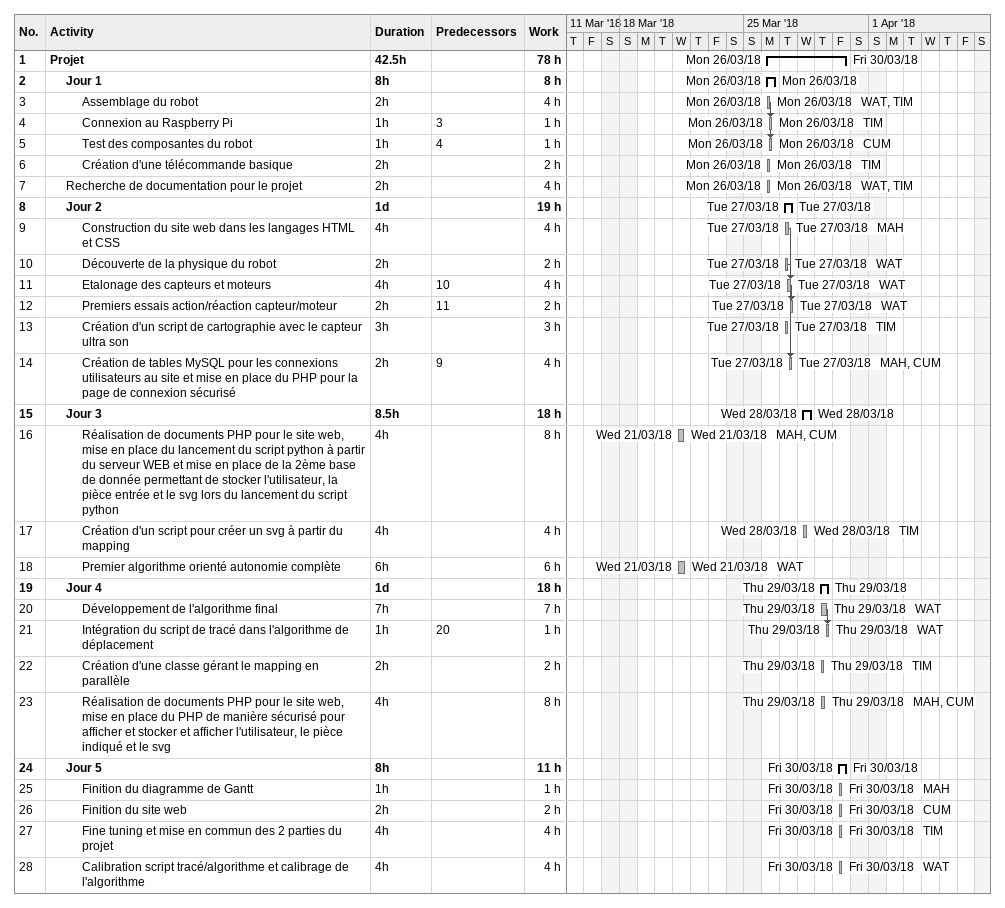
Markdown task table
| ID | Level | Task | Duration | Start | Finish | Predecessors | Resources | Work (h) |
|---|---|---|---|---|---|---|---|---|
| 1 | 1 | **Projet** | 42.5h | 2018-03-26 | 2018-03-30 |  |  | 78 |
| 2 | 2 | **Jour 1** | 8h | 2018-03-26 | 2018-03-26 |  |  | 8 |
| 3 | 3 | Assemblage du robot | 2h | 2018-03-26 | 2018-03-26 |  | WAT, TIM | 4 |
| 4 | 3 | Connexion au Raspberry Pi | 1h | 2018-03-26 | 2018-03-26 | 3 | TIM | 1 |
| 5 | 3 | Test des composantes du robot | 1h | 2018-03-26 | 2018-03-26 | 4 | CUM | 1 |
| 6 | 3 | Création d'une télécommande basique | 2h | 2018-03-26 | 2018-03-26 |  | TIM | 2 |
| 7 | 2 | Recherche de documentation pour le projet | 2h | 2018-03-26 | 2018-03-26 |  | WAT, TIM | 4 |
| 8 | 2 | **Jour 2** | 1d | 2018-03-27 | 2018-03-27 |  |  | 19 |
| 9 | 3 | Construction du site web dans les langages HTML et CSS | 4h | 2018-03-27 | 2018-03-27 |  | MAH | 4 |
| 10 | 3 | Découverte de la physique du robot | 2h | 2018-03-27 | 2018-03-27 |  | WAT | 2 |
| 11 | 3 | Etalonage des capteurs et moteurs | 4h | 2018-03-27 | 2018-03-27 | 10 | WAT | 4 |
| 12 | 3 | Premiers essais action/réaction capteur/moteur | 2h | 2018-03-27 | 2018-03-27 | 11 | WAT | 2 |
| 13 | 3 | Création d'un script de cartographie avec le capteur ultra son | 3h | 2018-03-27 | 2018-03-27 |  | TIM | 3 |
| 14 | 3 | Création de tables MySQL pour les connexions utilisateurs au site et mise en place du PHP pour la page de connexion sécurisé | 2h | 2018-03-27 | 2018-03-27 | 9 | MAH, CUM | 4 |
| 15 | 2 | **Jour 3** | 8.5h | 2018-03-28 | 2018-03-28 |  |  | 18 |
| 16 | 3 | Réalisation de documents PHP pour le site web, mise en place du lancement du script python à partir du serveur WEB et mise en place de la 2ème base de donnée permettant de stocker l'utilisateur, la pièce entrée et le svg lors du lancement du script python | 4h | 2018-03-21 | 2018-03-21 |  | MAH, CUM | 8 |
| 17 | 3 | Création d'un script pour créer un svg à partir du mapping | 4h | 2018-03-28 | 2018-03-28 |  | TIM | 4 |
| 18 | 3 | Premier algorithme orienté autonomie complète | 6h | 2018-03-21 | 2018-03-21 |  | WAT | 6 |
| 19 | 2 | **Jour 4** | 1d | 2018-03-29 | 2018-03-29 |  |  | 18 |
| 20 | 3 | Développement de l'algorithme final | 7h | 2018-03-29 | 2018-03-29 |  | WAT | 7 |
| 21 | 3 | Intégration du script de tracé dans l'algorithme de déplacement | 1h | 2018-03-29 | 2018-03-29 | 20 | WAT | 1 |
| 22 | 3 | Création d'une classe gérant le mapping en parallèle | 2h | 2018-03-29 | 2018-03-29 |  | TIM | 2 |
| 23 | 3 | Réalisation de documents PHP pour le site web, mise en place du PHP de manière sécurisé pour afficher et stocker et afficher l'utilisateur, le pièce indiqué et le svg | 4h | 2018-03-29 | 2018-03-29 |  | MAH, CUM | 8 |
| 24 | 2 | **Jour 5** | 8h | 2018-03-30 | 2018-03-30 |  |  | 11 |
| 25 | 3 | Finition du diagramme de Gantt | 1h | 2018-03-30 | 2018-03-30 |  | MAH | 1 |
| 26 | 3 | Finition du site web | 2h | 2018-03-30 | 2018-03-30 |  | CUM | 2 |
| 27 | 3 | Fine tuning et mise en commun des 2 parties du projet | 4h | 2018-03-30 | 2018-03-30 |  | TIM | 4 |
| 28 | 3 | Calibration script tracé/algorithme et calibrage de l'algorithme | 4h | 2018-03-30 | 2018-03-30 |  | WAT | 4 |
